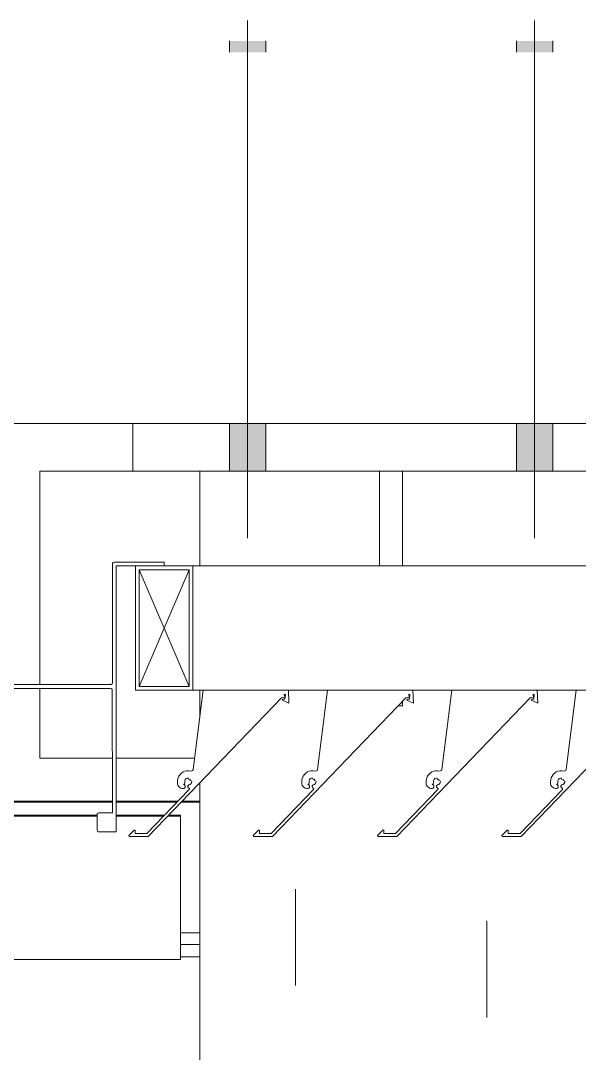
# Model space of a CAD drawing. Header units: millimetres. Extents: x -220592 to 404889, y -217665 to 38245.
# Drawn here: x 7591.91 to 7594.83, y -48145.94 to -48140.54 of the extents above; entities that cross this region are included whole.
import ezdxf

# ---------------------------------------------------------------- set-up
doc = ezdxf.new("R2010")
doc.units = ezdxf.units.MM
doc.linetypes.add('XKITLINE00', pattern=[0])
doc.linetypes.add('XKITLINE02', pattern=[4, 2, -2])
doc.layers.add('000 - 0_HIDE_OBJ_FRAMING_DEF_SUB_1', color=7, linetype='Continuous')
doc.layers.add('Bolt', color=7, linetype='Continuous', lineweight=0)
doc.layers.add('Part', color=7, linetype='Continuous', lineweight=0)

# ---------------------------------------------------------------- blocks, each defined once
blk = doc.blocks.new('*A13531')
at = {"layer": '000 - 0_HIDE_OBJ_FRAMING_DEF_SUB_1', "color": 7, "linetype": 'XKITLINE00', "lineweight": 0}
blk.add_line((-135.563334, 67.570805), (-170.913334, 67.570805), dxfattribs=at)
blk = doc.blocks.new('*A13830')
at = {"layer": 'Part', "color": 7, "linetype": 'XKITLINE00', "lineweight": 0}
for p, q in [((-145.638308, 66.205104), (-145.638308, 67.320805)), ((-145.638308, 67.320805), (-145.152583, 67.320805)), ((-145.638308, 65.820805), (-145.638308, 66.184805)), ((-145.638308, 65.820805), (-145.258786, 65.820805)), ((-145.238448, 65.820805), (-144.829659, 65.820805))]:
    blk.add_line(p, q, dxfattribs=at)
blk = doc.blocks.new('*A13832')
at = {"layer": 'Part', "color": 7, "linetype": 'XKITLINE00', "lineweight": 0}
for p, q in [((-142.834201, 66.175699), (-142.887231, 65.761693)), ((-142.388531, 66.175691), (-142.834201, 66.175699)), ((-142.407322, 66.138796), (-142.410226, 66.155812)), ((-142.410226, 66.155812), (-142.403653, 66.153776)), ((-142.406793, 66.128793), (-142.403653, 66.153776)), ((-142.385909, 66.108006), (-142.388531, 66.175691)), ((-143.122111, 65.410777), (-142.425865, 66.135899)), ((-142.425865, 66.135899), (-142.407322, 66.138796)), ((-142.418984, 66.128664), (-142.419396, 66.123541)), ((-142.419396, 66.123541), (-142.385909, 66.108006)), ((-142.406793, 66.128793), (-142.418984, 66.128664)), ((-142.965582, 65.717817), (-142.968205, 65.707916)), ((-142.961209, 65.727079), (-142.965582, 65.717817)), ((-142.955231, 65.735396), (-142.961209, 65.727079)), ((-142.947844, 65.742492), (-142.955231, 65.735396)), ((-142.939294, 65.748132), (-142.947844, 65.742492)), ((-142.929864, 65.75213), (-142.939294, 65.748132)), ((-142.919865, 65.754353), (-142.929864, 65.75213)), ((-142.927909, 65.708682), (-142.923387, 65.713364)), ((-142.923387, 65.713364), (-142.917513, 65.716166)), ((-142.909629, 65.754728), (-142.919865, 65.754353)), ((-142.917513, 65.716166), (-142.911029, 65.716735)), ((-142.911029, 65.716735), (-142.909923, 65.709029)), ((-142.909923, 65.709029), (-142.902863, 65.710199)), ((-142.899495, 65.753242), (-142.909629, 65.754728)), ((-142.902863, 65.710199), (-142.901919, 65.703034)), ((-142.893972, 65.753481), (-142.899495, 65.753242)), ((-142.889421, 65.756618), (-142.893972, 65.753481)), ((-142.887231, 65.761693), (-142.889421, 65.756618)), ((-142.907075, 65.656828), (-143.128477, 65.425812)), ((-142.968205, 65.707916), (-142.96899, 65.697703)), ((-142.96899, 65.697703), (-142.968892, 65.690904)), ((-142.968892, 65.690904), (-142.968256, 65.685176)), ((-142.968256, 65.685176), (-142.966537, 65.679675)), ((-142.966537, 65.679675), (-142.963797, 65.674605)), ((-142.963797, 65.674605), (-142.960139, 65.670151)), ((-142.960139, 65.670151), (-142.955696, 65.66648)), ((-142.955696, 65.66648), (-142.950633, 65.663726)), ((-142.950633, 65.663726), (-142.945137, 65.661991)), ((-142.945137, 65.661991), (-142.937367, 65.661495)), ((-142.937367, 65.661495), (-142.931893, 65.664135)), ((-142.937334, 65.683455), (-142.932353, 65.685485)), ((-142.931862, 65.680513), (-142.937334, 65.683455)), ((-142.932353, 65.685485), (-142.929946, 65.690296)), ((-142.931893, 65.664135), (-142.928656, 65.669279)), ((-142.928644, 65.675356), (-142.931862, 65.680513)), ((-142.930851, 65.696214), (-142.930507, 65.702714)), ((-142.929946, 65.690296), (-142.930851, 65.696214)), ((-142.930507, 65.702714), (-142.927909, 65.708682)), ((-142.928656, 65.669279), (-142.928644, 65.675356)), ((-142.914258, 65.676), (-142.914464, 65.670106)), ((-142.914464, 65.670106), (-142.91061, 65.665642)), ((-142.910101, 65.680183), (-142.914258, 65.676)), ((-142.91061, 65.665642), (-142.905983, 65.661987)), ((-142.902527, 65.683297), (-142.910101, 65.680183)), ((-142.905983, 65.661987), (-142.907075, 65.656828)), ((-142.897741, 65.687964), (-142.902527, 65.683297)), ((-142.901919, 65.703034), (-142.894528, 65.700712)), ((-142.894951, 65.69404), (-142.897741, 65.687964)), ((-142.894528, 65.700712), (-142.894951, 65.69404)), ((-143.194842, 65.44466), (-143.22373, 65.416011)), ((-143.189921, 65.443575), (-143.194842, 65.44466)), ((-143.189824, 65.426155), (-143.189921, 65.443575)), ((-143.22373, 65.416011), (-143.221262, 65.41133)), ((-143.221262, 65.41133), (-143.122111, 65.410777)), ((-143.128477, 65.425812), (-143.189824, 65.426155))]:
    blk.add_line(p, q, dxfattribs=at)
blk = doc.blocks.new('*A13834')
at = {"layer": 'Part', "color": 7, "linetype": 'XKITLINE00', "lineweight": 0}
for p, q in [((-144.838405, 66.825501), (-134.468045, 66.825501)), ((-144.838405, 66.175501), (-144.784226, 66.175501)), ((-144.338523, 66.175501), (-144.134226, 66.175501)), ((-143.688523, 66.175501), (-143.484226, 66.175501)), ((-143.038523, 66.175501), (-142.834226, 66.175501))]:
    blk.add_line(p, q, dxfattribs=at)
blk = doc.blocks.new('*A13835')
at = {"layer": 'Part', "color": 7, "linetype": 'XKITLINE00', "lineweight": 0}
for p, q in [((-145.152583, 67.320789), (-145.152583, 67.570789)), ((-142.452583, 67.320789), (-142.452583, 67.570789)), ((-145.152583, 67.320789), (-142.452583, 67.320789))]:
    blk.add_line(p, q, dxfattribs=at)
blk = doc.blocks.new('*A13887')
at = {"layer": '000 - 0_HIDE_OBJ_FRAMING_DEF_SUB_1', "color": 7, "linetype": 'XKITLINE00', "lineweight": 0}
for p, q in [((-144.802542, 66.825501), (-144.802542, 67.320789)), ((-144.802542, 66.032507), (-144.802542, 66.175501)), ((-144.802542, 51.974805), (-144.802542, 65.691525))]:
    blk.add_line(p, q, dxfattribs=at)
blk = doc.blocks.new('*A13928')
at = {"layer": '000 - 0_HIDE_OBJ_FRAMING_DEF_SUB_1', "color": 7, "linetype": 'XKITLINE00', "lineweight": 0}
for p, q in [((-146.218409, 65.595903), (-145.258481, 65.595903)), ((-146.218408, 65.590669), (-145.258474, 65.590669)), ((-145.238409, 65.595903), (-144.915465, 65.595903)), ((-145.238408, 65.590669), (-144.92048, 65.590669)), ((-144.899382, 65.590669), (-144.802542, 65.590669)), ((-144.894357, 65.595903), (-144.802542, 65.595903)), ((-146.138465, 65.517399), (-145.337739, 65.517399)), ((-146.138418, 65.522633), (-145.337693, 65.522633)), ((-145.238396, 65.522633), (-144.985686, 65.522633)), ((-145.238396, 65.517399), (-144.990702, 65.517399)), ((-144.969735, 65.517399), (-144.902542, 65.517399)), ((-144.964709, 65.522633), (-144.902542, 65.522633)), ((-144.902542, 65.517399), (-144.902542, 65.522633)), ((-144.902542, 64.768427), (-144.902542, 65.517399)), ((-144.902542, 64.906608), (-144.802542, 64.906608)), ((-144.902542, 64.846422), (-144.802542, 64.846422)), ((-157.702542, 64.768427), (-144.902542, 64.768427)), ((-144.902542, 64.781511), (-144.802542, 64.781511))]:
    blk.add_line(p, q, dxfattribs=at)
blk = doc.blocks.new('*A13933')
at = {"layer": '000 - 0_HIDE_OBJ_FRAMING_DEF_SUB_1', "color": 7, "linetype": 'XKITLINE02', "lineweight": 0}
for p, q in [((-144.302555, 64.657042), (-144.302555, 65.135594)), ((-144.302555, 64.631049), (-144.302555, 65.109601))]:
    blk.add_line(p, q, dxfattribs=at)
blk = doc.blocks.new('*A13934')
at = {"layer": 'Bolt'}
for points in [[(-144.4576, 69.5708), (-144.4576, 69.5108), (-144.6476, 69.5108), (-144.6476, 69.5708)], [(-144.4576, 69.5708), (-144.4576, 69.5108), (-144.6476, 69.5108), (-144.6476, 69.5708)], [(-142.9576, 69.5708), (-142.9576, 69.5108), (-143.1476, 69.5108), (-143.1476, 69.5708)], [(-142.9576, 69.5708), (-142.9576, 69.5108), (-143.1476, 69.5108), (-143.1476, 69.5708)], [(-144.4576, 67.5708), (-144.4576, 67.3208), (-144.6476, 67.3208), (-144.6476, 67.5708)], [(-144.4576, 67.5708), (-144.4576, 67.3208), (-144.6476, 67.3208), (-144.6476, 67.5708)], [(-142.9576, 67.5708), (-142.9576, 67.3208), (-143.1476, 67.3208), (-143.1476, 67.5708)], [(-142.9576, 67.5708), (-142.9576, 67.3208), (-143.1476, 67.3208), (-143.1476, 67.5708)]]:
    blk.add_hatch(color=7, dxfattribs=at).paths.add_polyline_path(points, flags=17)
at = {"layer": 'Bolt', "color": 7, "linetype": 'XKITLINE00', "lineweight": 0}
for p, q in [((-144.5526, 69.6764), (-144.5526, 66.9708)), ((-144.5526, 69.6764), (-144.5526, 66.9708)), ((-143.0526, 69.6764), (-143.0526, 66.9708)), ((-143.0526, 69.6764), (-143.0526, 66.9708)), ((-144.6476, 69.5708), (-144.6476, 69.5108)), ((-144.6476, 69.5708), (-144.6476, 69.5108)), ((-144.4576, 69.5708), (-144.4576, 69.5108)), ((-144.4576, 69.5708), (-144.4576, 69.5108)), ((-143.1476, 69.5708), (-143.1476, 69.5108)), ((-143.1476, 69.5708), (-143.1476, 69.5108)), ((-142.9576, 69.5708), (-142.9576, 69.5108)), ((-142.9576, 69.5708), (-142.9576, 69.5108)), ((-144.6476, 67.5708), (-144.6476, 67.3208)), ((-144.6476, 67.5708), (-144.6476, 67.3208)), ((-144.4576, 67.5708), (-144.4576, 67.3208)), ((-144.4576, 67.5708), (-144.4576, 67.3208)), ((-143.1476, 67.5708), (-143.1476, 67.3208)), ((-143.1476, 67.5708), (-143.1476, 67.3208)), ((-142.9576, 67.5708), (-142.9576, 67.3208)), ((-142.9576, 67.5708), (-142.9576, 67.3208))]:
    blk.add_line(p, q, dxfattribs=at)
at = {"layer": 'Bolt', "color": 7, "linetype": 'XKITLINE02', "lineweight": 0}
for p, q in [((-144.5526, 69.6764), (-144.5526, 66.9708)), ((-143.0526, 69.6764), (-143.0526, 66.9708)), ((-144.6476, 69.5708), (-144.6476, 69.5108)), ((-144.4576, 69.5708), (-144.4576, 69.5108)), ((-143.1476, 69.5708), (-143.1476, 69.5108)), ((-142.9576, 69.5708), (-142.9576, 69.5108)), ((-144.6476, 67.5708), (-144.6476, 67.3208)), ((-144.4576, 67.5708), (-144.4576, 67.3208)), ((-143.1476, 67.5708), (-143.1476, 67.3208)), ((-142.9576, 67.5708), (-142.9576, 67.3208))]:
    blk.add_line(p, q, dxfattribs=at)
blk = doc.blocks.new('*A13935')
at = {"layer": 'Part', "color": 7, "linetype": 'XKITLINE00', "lineweight": 0}
for p, q in [((-143.862542, 66.825501), (-143.862542, 67.320789)), ((-143.742542, 66.825501), (-143.742542, 67.320789)), ((-143.765542, 66.094576), (-143.742542, 66.094576)), ((-143.742542, 66.094576), (-143.742542, 66.11853))]:
    blk.add_line(p, q, dxfattribs=at)
blk = doc.blocks.new('*A13936')
at = {"layer": '000 - 0_HIDE_OBJ_FRAMING_DEF_SUB_1', "color": 7, "linetype": 'XKITLINE02', "lineweight": 0}
for p, q in [((-143.302542, 64.970006), (-143.302542, 64.491463)), ((-143.302542, 64.943838), (-143.302542, 64.465295))]:
    blk.add_line(p, q, dxfattribs=at)
blk = doc.blocks.new('*A13950')
at = {"layer": 'Part', "color": 7, "linetype": 'XKITLINE00', "lineweight": 0}
for p, q in [((-143.484201, 66.175699), (-143.537231, 65.761693)), ((-143.038531, 66.175691), (-143.484201, 66.175699)), ((-143.057322, 66.138796), (-143.060226, 66.155812)), ((-143.060226, 66.155812), (-143.053653, 66.153776)), ((-143.056793, 66.128793), (-143.053653, 66.153776)), ((-143.035909, 66.108006), (-143.038531, 66.175691)), ((-143.772111, 65.410777), (-143.075865, 66.135899)), ((-143.075865, 66.135899), (-143.057322, 66.138796)), ((-143.068984, 66.128664), (-143.069396, 66.123541)), ((-143.069396, 66.123541), (-143.035909, 66.108006)), ((-143.056793, 66.128793), (-143.068984, 66.128664)), ((-143.615582, 65.717817), (-143.618205, 65.707916)), ((-143.611209, 65.727079), (-143.615582, 65.717817)), ((-143.605231, 65.735396), (-143.611209, 65.727079)), ((-143.597844, 65.742492), (-143.605231, 65.735396)), ((-143.589294, 65.748132), (-143.597844, 65.742492)), ((-143.579864, 65.75213), (-143.589294, 65.748132)), ((-143.569865, 65.754353), (-143.579864, 65.75213)), ((-143.577909, 65.708682), (-143.573387, 65.713364)), ((-143.573387, 65.713364), (-143.567513, 65.716166)), ((-143.559629, 65.754728), (-143.569865, 65.754353)), ((-143.567513, 65.716166), (-143.561029, 65.716735)), ((-143.561029, 65.716735), (-143.559923, 65.709029)), ((-143.559923, 65.709029), (-143.552863, 65.710199)), ((-143.549495, 65.753242), (-143.559629, 65.754728)), ((-143.552863, 65.710199), (-143.551919, 65.703034)), ((-143.543972, 65.753481), (-143.549495, 65.753242)), ((-143.539421, 65.756618), (-143.543972, 65.753481)), ((-143.537231, 65.761693), (-143.539421, 65.756618)), ((-143.557075, 65.656828), (-143.778477, 65.425812)), ((-143.618205, 65.707916), (-143.61899, 65.697703)), ((-143.61899, 65.697703), (-143.618892, 65.690904)), ((-143.618892, 65.690904), (-143.618256, 65.685176)), ((-143.618256, 65.685176), (-143.616537, 65.679675)), ((-143.616537, 65.679675), (-143.613797, 65.674605)), ((-143.613797, 65.674605), (-143.610139, 65.670151)), ((-143.610139, 65.670151), (-143.605696, 65.66648)), ((-143.605696, 65.66648), (-143.600633, 65.663726)), ((-143.600633, 65.663726), (-143.595137, 65.661991)), ((-143.595137, 65.661991), (-143.587367, 65.661495)), ((-143.587367, 65.661495), (-143.581893, 65.664135)), ((-143.587334, 65.683455), (-143.582353, 65.685485)), ((-143.581862, 65.680513), (-143.587334, 65.683455)), ((-143.582353, 65.685485), (-143.579946, 65.690296)), ((-143.581893, 65.664135), (-143.578656, 65.669279)), ((-143.578644, 65.675356), (-143.581862, 65.680513)), ((-143.580851, 65.696214), (-143.580507, 65.702714)), ((-143.579946, 65.690296), (-143.580851, 65.696214)), ((-143.580507, 65.702714), (-143.577909, 65.708682)), ((-143.578656, 65.669279), (-143.578644, 65.675356)), ((-143.564258, 65.676), (-143.564464, 65.670106)), ((-143.564464, 65.670106), (-143.56061, 65.665642)), ((-143.560101, 65.680183), (-143.564258, 65.676)), ((-143.56061, 65.665642), (-143.555983, 65.661987)), ((-143.552527, 65.683297), (-143.560101, 65.680183)), ((-143.555983, 65.661987), (-143.557075, 65.656828)), ((-143.547741, 65.687964), (-143.552527, 65.683297)), ((-143.551919, 65.703034), (-143.544528, 65.700712)), ((-143.544951, 65.69404), (-143.547741, 65.687964)), ((-143.544528, 65.700712), (-143.544951, 65.69404)), ((-143.844842, 65.44466), (-143.87373, 65.416011)), ((-143.839921, 65.443575), (-143.844842, 65.44466)), ((-143.839824, 65.426155), (-143.839921, 65.443575)), ((-143.87373, 65.416011), (-143.871262, 65.41133)), ((-143.871262, 65.41133), (-143.772111, 65.410777)), ((-143.778477, 65.425812), (-143.839824, 65.426155))]:
    blk.add_line(p, q, dxfattribs=at)
blk = doc.blocks.new('*A13951')
at = {"layer": 'Part', "color": 7, "linetype": 'XKITLINE00', "lineweight": 0}
for p, q in [((-144.134201, 66.175699), (-144.187231, 65.761693)), ((-143.688531, 66.175691), (-144.134201, 66.175699)), ((-143.707322, 66.138796), (-143.710226, 66.155812)), ((-143.710226, 66.155812), (-143.703653, 66.153776)), ((-143.706793, 66.128793), (-143.703653, 66.153776)), ((-143.685909, 66.108006), (-143.688531, 66.175691)), ((-144.422111, 65.410777), (-143.725865, 66.135899)), ((-143.725865, 66.135899), (-143.707322, 66.138796)), ((-143.718984, 66.128664), (-143.719396, 66.123541)), ((-143.719396, 66.123541), (-143.685909, 66.108006)), ((-143.706793, 66.128793), (-143.718984, 66.128664)), ((-144.265582, 65.717817), (-144.268205, 65.707916)), ((-144.261209, 65.727079), (-144.265582, 65.717817)), ((-144.255231, 65.735396), (-144.261209, 65.727079)), ((-144.247844, 65.742492), (-144.255231, 65.735396)), ((-144.239294, 65.748132), (-144.247844, 65.742492)), ((-144.229864, 65.75213), (-144.239294, 65.748132)), ((-144.219865, 65.754353), (-144.229864, 65.75213)), ((-144.227909, 65.708682), (-144.223387, 65.713364)), ((-144.223387, 65.713364), (-144.217513, 65.716166)), ((-144.209629, 65.754728), (-144.219865, 65.754353)), ((-144.217513, 65.716166), (-144.211029, 65.716735)), ((-144.211029, 65.716735), (-144.209923, 65.709029)), ((-144.209923, 65.709029), (-144.202863, 65.710199)), ((-144.199495, 65.753242), (-144.209629, 65.754728)), ((-144.202863, 65.710199), (-144.201919, 65.703034)), ((-144.193972, 65.753481), (-144.199495, 65.753242)), ((-144.189421, 65.756618), (-144.193972, 65.753481)), ((-144.187231, 65.761693), (-144.189421, 65.756618)), ((-144.207075, 65.656828), (-144.428477, 65.425812)), ((-144.268205, 65.707916), (-144.26899, 65.697703)), ((-144.26899, 65.697703), (-144.268892, 65.690904)), ((-144.268892, 65.690904), (-144.268256, 65.685176)), ((-144.268256, 65.685176), (-144.266537, 65.679675)), ((-144.266537, 65.679675), (-144.263797, 65.674605)), ((-144.263797, 65.674605), (-144.260139, 65.670151)), ((-144.260139, 65.670151), (-144.255696, 65.66648)), ((-144.255696, 65.66648), (-144.250633, 65.663726)), ((-144.250633, 65.663726), (-144.245137, 65.661991)), ((-144.245137, 65.661991), (-144.237367, 65.661495)), ((-144.237367, 65.661495), (-144.231893, 65.664135)), ((-144.237334, 65.683455), (-144.232353, 65.685485)), ((-144.231862, 65.680513), (-144.237334, 65.683455)), ((-144.232353, 65.685485), (-144.229946, 65.690296)), ((-144.231893, 65.664135), (-144.228656, 65.669279)), ((-144.228644, 65.675356), (-144.231862, 65.680513)), ((-144.230851, 65.696214), (-144.230507, 65.702714)), ((-144.229946, 65.690296), (-144.230851, 65.696214)), ((-144.230507, 65.702714), (-144.227909, 65.708682)), ((-144.228656, 65.669279), (-144.228644, 65.675356)), ((-144.214258, 65.676), (-144.214464, 65.670106)), ((-144.214464, 65.670106), (-144.21061, 65.665642)), ((-144.210101, 65.680183), (-144.214258, 65.676)), ((-144.21061, 65.665642), (-144.205983, 65.661987)), ((-144.202527, 65.683297), (-144.210101, 65.680183)), ((-144.205983, 65.661987), (-144.207075, 65.656828)), ((-144.197741, 65.687964), (-144.202527, 65.683297)), ((-144.201919, 65.703034), (-144.194528, 65.700712)), ((-144.194951, 65.69404), (-144.197741, 65.687964)), ((-144.194528, 65.700712), (-144.194951, 65.69404)), ((-144.494842, 65.44466), (-144.52373, 65.416011)), ((-144.489921, 65.443575), (-144.494842, 65.44466)), ((-144.489824, 65.426155), (-144.489921, 65.443575)), ((-144.52373, 65.416011), (-144.521262, 65.41133)), ((-144.521262, 65.41133), (-144.422111, 65.410777)), ((-144.428477, 65.425812), (-144.489824, 65.426155))]:
    blk.add_line(p, q, dxfattribs=at)
blk = doc.blocks.new('*A13952')
at = {"layer": 'Part', "color": 7, "linetype": 'XKITLINE00', "lineweight": 0}
for p, q in [((-144.838405, 66.825501), (-145.138405, 66.825501)), ((-145.138405, 66.825501), (-145.138405, 66.175501)), ((-145.118405, 66.195501), (-144.858405, 66.805501)), ((-144.858405, 66.195501), (-145.118405, 66.805501)), ((-145.118405, 66.195501), (-145.118405, 66.805501)), ((-145.118405, 66.805501), (-144.858405, 66.805501)), ((-144.858405, 66.805501), (-144.858405, 66.195501)), ((-144.838405, 66.175501), (-144.838405, 66.825501)), ((-144.858405, 66.195501), (-145.118405, 66.195501)), ((-145.138405, 66.175501), (-144.838405, 66.175501))]:
    blk.add_line(p, q, dxfattribs=at)
blk = doc.blocks.new('*A13953')
at = {"layer": 'Part', "color": 7, "linetype": 'XKITLINE00', "lineweight": 0}
for p, q in [((-144.784201, 66.175699), (-144.837231, 65.761693)), ((-144.338531, 66.175691), (-144.784201, 66.175699)), ((-144.357322, 66.138796), (-144.360226, 66.155812)), ((-144.360226, 66.155812), (-144.353653, 66.153776)), ((-144.356793, 66.128793), (-144.353653, 66.153776)), ((-144.335909, 66.108006), (-144.338531, 66.175691)), ((-145.072111, 65.410777), (-144.375865, 66.135899)), ((-144.375865, 66.135899), (-144.357322, 66.138796)), ((-144.368984, 66.128664), (-144.369396, 66.123541)), ((-144.369396, 66.123541), (-144.335909, 66.108006)), ((-144.356793, 66.128793), (-144.368984, 66.128664)), ((-144.915582, 65.717817), (-144.918205, 65.707916)), ((-144.911209, 65.727079), (-144.915582, 65.717817)), ((-144.905231, 65.735396), (-144.911209, 65.727079)), ((-144.897844, 65.742492), (-144.905231, 65.735396)), ((-144.889294, 65.748132), (-144.897844, 65.742492)), ((-144.879864, 65.75213), (-144.889294, 65.748132)), ((-144.869865, 65.754353), (-144.879864, 65.75213)), ((-144.877909, 65.708682), (-144.873387, 65.713364)), ((-144.873387, 65.713364), (-144.867513, 65.716166)), ((-144.859629, 65.754728), (-144.869865, 65.754353)), ((-144.867513, 65.716166), (-144.861029, 65.716735)), ((-144.861029, 65.716735), (-144.859923, 65.709029)), ((-144.859923, 65.709029), (-144.852863, 65.710199)), ((-144.849495, 65.753242), (-144.859629, 65.754728)), ((-144.852863, 65.710199), (-144.851919, 65.703034)), ((-144.843972, 65.753481), (-144.849495, 65.753242)), ((-144.839421, 65.756618), (-144.843972, 65.753481)), ((-144.837231, 65.761693), (-144.839421, 65.756618)), ((-144.857075, 65.656828), (-145.078477, 65.425812)), ((-144.918205, 65.707916), (-144.91899, 65.697703)), ((-144.91899, 65.697703), (-144.918892, 65.690904)), ((-144.918892, 65.690904), (-144.918256, 65.685176)), ((-144.918256, 65.685176), (-144.916537, 65.679675)), ((-144.916537, 65.679675), (-144.913797, 65.674605)), ((-144.913797, 65.674605), (-144.910139, 65.670151)), ((-144.910139, 65.670151), (-144.905696, 65.66648)), ((-144.905696, 65.66648), (-144.900633, 65.663726)), ((-144.900633, 65.663726), (-144.895137, 65.661991)), ((-144.895137, 65.661991), (-144.887367, 65.661495)), ((-144.887367, 65.661495), (-144.881893, 65.664135)), ((-144.887334, 65.683455), (-144.882353, 65.685485)), ((-144.881862, 65.680513), (-144.887334, 65.683455)), ((-144.882353, 65.685485), (-144.879946, 65.690296)), ((-144.881893, 65.664135), (-144.878656, 65.669279)), ((-144.878644, 65.675356), (-144.881862, 65.680513)), ((-144.880851, 65.696214), (-144.880507, 65.702714)), ((-144.879946, 65.690296), (-144.880851, 65.696214)), ((-144.880507, 65.702714), (-144.877909, 65.708682)), ((-144.878656, 65.669279), (-144.878644, 65.675356)), ((-144.864258, 65.676), (-144.864464, 65.670106)), ((-144.864464, 65.670106), (-144.86061, 65.665642)), ((-144.860101, 65.680183), (-144.864258, 65.676)), ((-144.86061, 65.665642), (-144.855983, 65.661987)), ((-144.852527, 65.683297), (-144.860101, 65.680183)), ((-144.855983, 65.661987), (-144.857075, 65.656828)), ((-144.847741, 65.687964), (-144.852527, 65.683297)), ((-144.851919, 65.703034), (-144.844528, 65.700712)), ((-144.844951, 65.69404), (-144.847741, 65.687964)), ((-144.844528, 65.700712), (-144.844951, 65.69404)), ((-145.144842, 65.44466), (-145.17373, 65.416011)), ((-145.139921, 65.443575), (-145.144842, 65.44466)), ((-145.139824, 65.426155), (-145.139921, 65.443575)), ((-145.17373, 65.416011), (-145.171262, 65.41133)), ((-145.171262, 65.41133), (-145.072111, 65.410777)), ((-145.078477, 65.425812), (-145.139824, 65.426155))]:
    blk.add_line(p, q, dxfattribs=at)
blk = doc.blocks.new('*A13954')
at = {"layer": 'Part', "color": 7, "linetype": 'XKITLINE00', "lineweight": 0}
for p, q in [((-146.2248, 66.84424), (-146.488627, 66.844955)), ((-146.488627, 66.844955), (-146.488624, 66.824955)), ((-146.220312, 66.840558), (-146.2248, 66.84424)), ((-145.254183, 66.843485), (-145.257865, 66.838997)), ((-145.248627, 66.845172), (-145.254183, 66.843485)), ((-144.988627, 66.845217), (-145.248627, 66.845172)), ((-144.988624, 66.825217), (-144.988627, 66.845217)), ((-146.488624, 66.824955), (-146.238624, 66.824999)), ((-146.238624, 66.824999), (-146.238381, 65.434999)), ((-146.218625, 66.835002), (-146.220312, 66.840558)), ((-146.217755, 66.211176), (-146.218625, 66.835002)), ((-145.257865, 66.838997), (-145.258517, 66.21517)), ((-145.238624, 66.825173), (-144.988624, 66.825217)), ((-145.238381, 65.435173), (-145.238624, 66.825173)), ((-146.214072, 66.206688), (-146.217755, 66.211176)), ((-146.208516, 66.205004), (-146.214072, 66.206688)), ((-146.208516, 66.205004), (-145.268516, 66.205168)), ((-145.264689, 66.20593), (-145.268516, 66.205168)), ((-145.260202, 66.209614), (-145.264689, 66.20593)), ((-145.258517, 66.21517), (-145.260202, 66.209614)), ((-146.21851, 66.175002), (-146.216826, 66.180558)), ((-146.218399, 65.535002), (-146.21851, 66.175002)), ((-146.216826, 66.180558), (-146.212339, 66.184242)), ((-146.212339, 66.184242), (-145.268512, 66.185168)), ((-145.268512, 66.185168), (-145.262956, 66.183484)), ((-145.262956, 66.183484), (-145.259272, 66.178997)), ((-145.259272, 66.178997), (-145.258399, 65.53517)), ((-146.144572, 65.534254), (-146.218399, 65.535002)), ((-146.140083, 65.530572), (-146.144572, 65.534254)), ((-146.138397, 65.525016), (-146.140083, 65.530572)), ((-146.139143, 65.441189), (-146.138397, 65.525016)), ((-145.337636, 65.528983), (-145.338383, 65.445156)), ((-145.333954, 65.533471), (-145.337636, 65.528983)), ((-145.328399, 65.535158), (-145.333954, 65.533471)), ((-145.258399, 65.53517), (-145.328399, 65.535158)), ((-146.142826, 65.436701), (-146.139143, 65.441189)), ((-145.338383, 65.445156), (-145.336697, 65.439601)), ((-145.336697, 65.439601), (-145.332208, 65.435918)), ((-146.238381, 65.434999), (-146.148381, 65.435015)), ((-146.148381, 65.435015), (-146.142826, 65.436701)), ((-145.332208, 65.435918), (-145.238381, 65.435173))]:
    blk.add_line(p, q, dxfattribs=at)

msp = doc.modelspace()

# ---------------------------------------------------------------- block references
at = {"color": 7, "lineweight": 0}
for name in ['*A13531', '*A13934', '*A13835', '*A13830', '*A13887', '*A13935', '*A13954', '*A13952', '*A13834', '*A13953', '*A13951', '*A13950', '*A13832', '*A13928', '*A13933', '*A13936']:
    msp.add_blockref(name, (7737.6457, -48210.2152), dxfattribs=at)

doc.saveas('drawing.dxf')
